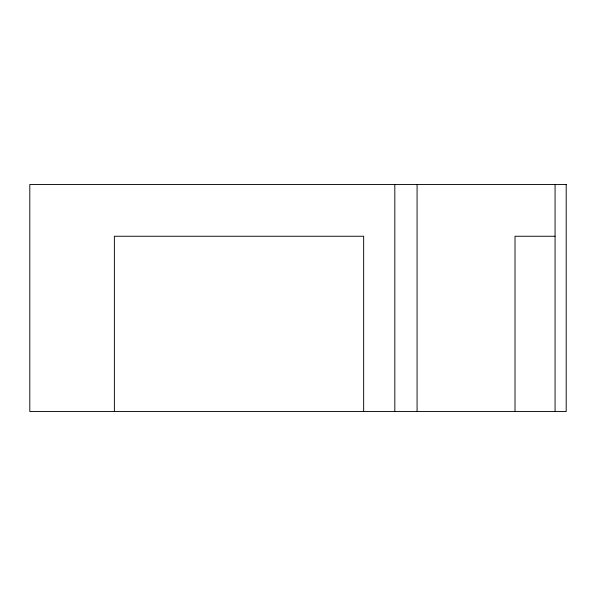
<?xml version="1.0" encoding="UTF-8"?>
<svg xmlns="http://www.w3.org/2000/svg" width="596" height="596" viewBox="0 0 596 596"><rect width="100%" height="100%" fill="white"/><g stroke="black" fill="none" stroke-linecap="round" stroke-linejoin="round"><path stroke-width="0.89" d="M555.032 236.254L515.011 236.254L515.011 411.516M555.07 184.484L555.07 411.516M417.073 184.484L417.073 411.516M394.82 184.484L394.82 411.516M363.657 411.516L363.657 236.254L114.38 236.254L114.38 411.516M566.2 184.484L29.8 184.484L29.8 411.516L566.2 411.516L566.2 184.484"/></g></svg>
